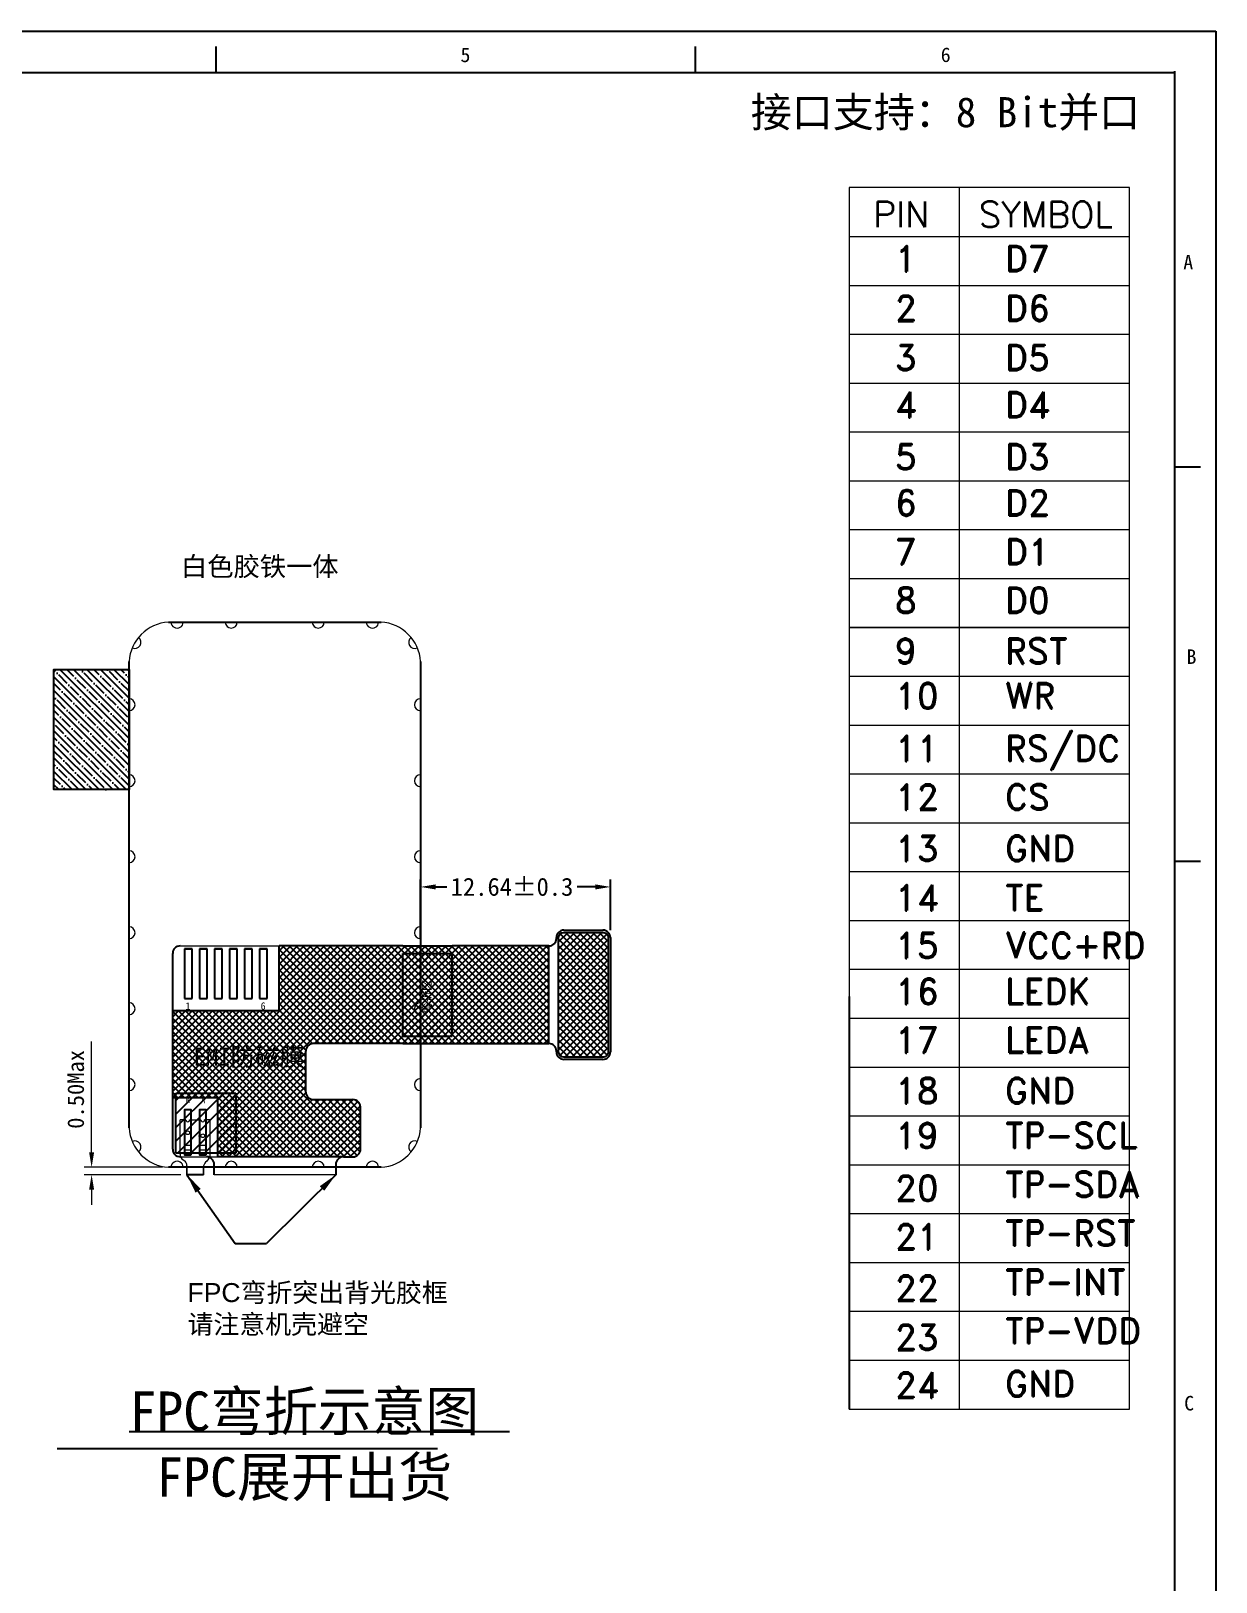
# Model space of a CAD drawing. Header units: inches. Extents: x 3998 to 4235, y -1783 to -1623.
# Drawn here: x 4155.8 to 4234.6, y -1726.5 to -1623.3 of the extents above; entities that cross this region are included whole.
import ezdxf

# ---------------------------------------------------------------- set-up
doc = ezdxf.new("R2010")
doc.units = ezdxf.units.IN
doc.header["$LTSCALE"] = 0.2
doc.header["$MEASUREMENT"] = 0
for name, color, linetype in [('Bezel', 5, 'Continuous'), ('BL', 6, 'Continuous'), ('DWG', 7, 'Continuous'), ('FPC', 5, 'Continuous'), ('LAYOUT.drawing', 7, 'Continuous'), ('lcd', 4, 'Continuous'), ('标注', 3, 'Continuous')]:
    doc.layers.add(name, color=color, linetype=linetype)
doc.layers.add('BLU', color=2, linetype='Continuous', lineweight=5)
doc.layers.add('dim', color=82, linetype='Continuous', lineweight=9)
doc.styles.add('ROMAND', font='romand.shx', dxfattribs={"bigfont": 'chineset.shx'})
doc.styles.add('宋体', font='SimSun.ttf')
doc.styles.add('宝明', font='simhei.ttf')
doc.dimstyles.get("Standard").update_dxf_attribs({"dimscale": 2, "dimtxt": 1, "dimasz": 0.5, "dimexe": 0.5, "dimexo": 0.5, "dimgap": 0.3, "dimtad": 1, "dimtoh": 1, "dimzin": 0, "dimdsep": 46, "dimtxsty": 'Standard', "dimcen": 0, "dimclrd": 5, "dimclre": 5, "dimclrt": 256, "dimadec": 1, "dimazin": 0, "dimtfac": 1, "dimtofl": 0, "dimtmove": 0, "dimatfit": 3, "dimfxl": 1, "dimtolj": 1, "dimtzin": 0, "dimarcsym": 0})
doc.dimstyles.new('标准', dxfattribs={"dimtxt": 1.8, "dimasz": 1.5, "dimexe": 0.5, "dimexo": 0.4, "dimgap": 0.1, "dimtad": 1, "dimzin": 1, "dimdsep": 46, "dimtxsty": '宋体', "dimblk": 'CLOSEDBLANK', "dimcen": 0.09, "dimclrd": 96, "dimclre": 96, "dimclrt": 3, "dimadec": 0, "dimazin": 0, "dimtfac": 1, "dimtofl": 0, "dimtmove": 0, "dimatfit": 1, "dimldrblk": 'CLOSEDBLANK', "dimfxl": 1, "dimtolj": 1, "dimlwd": 0, "dimlwe": 0, "dimarcsym": 0})
doc.dimstyles.new('标注', dxfattribs={"dimtxt": 1.2, "dimasz": 1, "dimexe": 0, "dimexo": 1, "dimgap": 0.2, "dimtad": 0, "dimrnd": 0.0005, "dimzin": 9, "dimdsep": 46, "dimtxsty": 'Standard', "dimcen": 0, "dimclrd": 3, "dimclre": 3, "dimclrt": 3, "dimadec": 0, "dimazin": 0, "dimtfac": 1, "dimtmove": 0, "dimatfit": 3, "dimfxl": 1, "dimlwd": -1, "dimlwe": -1, "dimarcsym": 0})

# ---------------------------------------------------------------- blocks, each defined once
blk = doc.blocks.new('f')
h = blk.add_hatch()
h.set_pattern_fill('ANSI31', color=2, scale=0.2, style=0)
h.set_pattern_definition([(45, (236.848330960669, 0), (-0.4490128060534576, 0.4490128060534577), [])])
h.paths.add_polyline_path([(485.9467499625166, 191.7858586389511), (481.9467499625167, 191.785858638951), (481.9467499625166, 187.785858638951), (485.9467499625166, 187.785858638951)])
at = {"color": 2}
for p, q in [((481.9467499625166, 191.785858638951), (485.9467499625166, 191.785858638951)), ((481.9467499625166, 187.785858638951), (481.9467499625167, 191.785858638951)), ((485.9467499625166, 191.785858638951), (485.9467499625166, 187.785858638951)), ((485.9467499625166, 187.785858638951), (481.9467499625166, 187.785858638951))]:
    blk.add_line(p, q, dxfattribs=at)
blk = doc.blocks.new('*D102')
at = {"color": 7, "lineweight": 0, "transparency": 16777216}
for p, q in [((4159.800682734952, -1697.874393175566), (4159.800682734952, -1690.50958870629)), ((4164.519269250852, -1698.874393175566), (4159.300682734952, -1698.874393175566)), ((4165.743408934682, -1699.374346022779), (4159.300682734952, -1699.374346022779)), ((4159.800682734952, -1700.374346022779), (4159.800682734952, -1701.374346022779))]:
    blk.add_line(p, q, dxfattribs=at)
at = {"color": 7, "transparency": 16777216}
for points in [[(4159.634016068285, -1697.874393175566), (4159.967349401619, -1697.874393175566), (4159.800682734952, -1698.874393175566)], [(4159.634016068285, -1700.374346022779), (4159.967349401619, -1700.374346022779), (4159.800682734952, -1699.374346022779)]]:
    blk.add_solid(points, dxfattribs=at)
at = {"layer": 'Defpoints', "color": 0, "transparency": 16777216}
for p in [(4159.800682734952, -1698.874393175566), (4164.919269250851, -1698.874393175566), (4166.143408934681, -1699.374346022779)]:
    blk.add_point(p, dxfattribs=at)
at = {"color": 7, "transparency": 16777216, "insert": (4158.750682734951, -1693.691990940927), "char_height": 1.1, "attachment_point": 5, "rotation": 90, "style": '宋体'}
blk.add_mtext('\\A1;0.50Max', dxfattribs=at)
blk = doc.blocks.new('_ClosedBlank')
at = {"color": 0, "linetype": 'ByBlock', "lineweight": -2}
for p, q in [((-1, 0.1666666666666667), (0, 0)), ((-1, 0.1666666666666667), (-1, -0.1666666666666667)), ((0, 0), (-1, -0.1666666666666667))]:
    blk.add_line(p, q, dxfattribs=at)
blk = doc.blocks.new('*D104')
at = {"color": 7, "transparency": 16777216}
for p, q in [((4181.681627812941, -1683.64267475045), (4181.681627812941, -1679.715869666972)), ((4182.681627812941, -1680.215869666972), (4183.427894429659, -1680.215869666972)), ((4193.31763815935, -1680.215869666972), (4192.107224038597, -1680.215869666972)), ((4194.31763815935, -1683.092666823718), (4194.31763815935, -1679.715869666972))]:
    blk.add_line(p, q, dxfattribs=at)
for points in [[(4182.681627812941, -1680.049203000305), (4182.681627812941, -1680.382536333638), (4181.681627812941, -1680.215869666972)], [(4193.31763815935, -1680.049203000305), (4193.31763815935, -1680.382536333638), (4194.31763815935, -1680.215869666972)]]:
    blk.add_solid(points, dxfattribs=at)
at = {"layer": 'Defpoints', "color": 0, "transparency": 16777216}
for p in [(4194.31763815935, -1680.215869666972), (4181.681627812941, -1684.14267475045), (4194.31763815935, -1683.592666823718)]:
    blk.add_point(p, dxfattribs=at)
at = {"color": 7, "transparency": 16777216, "insert": (4187.767559234128, -1680.215869666972), "char_height": 1.2, "attachment_point": 5, "style": '宋体'}
blk.add_mtext('12.64%%p0.3', dxfattribs=at)

msp = doc.modelspace()

# ---------------------------------------------------------------- hatches: boundary and pattern name
h = msp.add_hatch()
h.set_pattern_fill('ANSI35', color=5, scale=0.1, style=0)
h.set_pattern_definition([(135, (5186.300550698568, -2331.546148621213), (0.4490128060534576, 0.4490128060534577), []), (135, (5185.851537698567, -2331.546148621213), (0.4490128060534576, 0.4490128060534577), [0.7937500000000001, -0.15875, 0, -0.15875])])
h.paths.add_polyline_path([(4162.29242781294, -1673.742393175565), (4157.29242781294, -1673.742393175565), (4157.29242781294, -1665.742393175565), (4162.29242781294, -1665.742393175565)])
at = {"linetype": 'Continuous'}
h = msp.add_hatch(dxfattribs=at)
h.set_pattern_fill('ANSI37', scale=0.1, angle=180, style=0)
h.set_pattern_definition([(45.00003141046905, (4738.087599064407, -1779.646951548176), (-0.2245065261047207, 0.2245062799486695), []), (135.000031410469, (4738.087599064407, -1779.646951548176), (-0.2245062799486695, -0.2245065261047205), [])])
edge = h.paths.add_edge_path()
edge.add_spline(control_points=[(4194.167638165263, -1683.593266697186), (4194.167140076731, -1683.536106300508), (4194.153905057303, -1683.480482782802), (4194.102310910917, -1683.381495874056), (4194.064073363164, -1683.337980244734), (4193.960114794064, -1683.265105469201), (4193.889801225306, -1683.243303339557), (4193.817037200304, -1683.242667092555)], knot_values=[0.0009038438949619, 0.0009038438949619, 0.0009038438949619, 0.0009038438949619, 0.3056082485529248, 0.3056082485529248, 0.6112164971058497, 0.6112164971058497, 0.999097906398386, 0.999097906398386, 0.999097906398386, 0.999097906398386], weights=[1, 1, 1, 1, 1, 1, 1, 1], degree=3, periodic=0)
edge.add_line((4193.817037200304, -1683.242667092555), (4191.218237769868, -1683.242668486273))
edge.add_spline(control_points=[(4191.218237769869, -1683.242668486273), (4191.161077375183, -1683.243166574676), (4191.105453859626, -1683.256401593085), (4191.006466953357, -1683.307995736098), (4190.962951324052, -1683.346233281568), (4190.889981763157, -1683.450327059873), (4190.868173108578, -1683.520832523009), (4190.867634069527, -1683.59377709201)], knot_values=[0.0009038437793078, 0.0009038437793078, 0.0009038437793078, 0.0009038437793078, 0.3056082721030635, 0.3056082721030635, 0.6112165442061271, 0.6112165442061271, 1, 1, 1, 1], weights=[1, 1, 1, 1, 1, 1, 1, 1], degree=3, periodic=0)
edge.add_line((4190.867634069526, -1683.593777092009), (4190.867638144247, -1691.191560176881))
edge.add_spline(control_points=[(4190.867638144247, -1691.191560176879), (4190.868061921181, -1691.248899231388), (4190.881298939616, -1691.304706200053), (4190.932969493348, -1691.403839702751), (4190.97120704039, -1691.447355331833), (4191.075165609393, -1691.52023010887), (4191.14547917862, -1691.542032239091), (4191.218243205574, -1691.542668486272)], knot_values=[0, 0, 0, 0, 0.3056082453640762, 0.3056082453640762, 0.6112164907281525, 0.6112164907281525, 0.9990979061675476, 0.9990979061675476, 0.9990979061675476, 0.9990979061675476], weights=[1, 1, 1, 1, 1, 1, 1, 1], degree=3, periodic=0)
edge.add_line((4191.218243205574, -1691.542668486272), (4193.81704263557, -1691.542667092554))
edge.add_spline(control_points=[(4193.81704263557, -1691.542667092554), (4193.874203031929, -1691.542169003897), (4193.929826548929, -1691.528933984874), (4194.028813456587, -1691.477339839825), (4194.07232908563, -1691.439102292968), (4194.145203862872, -1691.335143724098), (4194.167005993281, -1691.264830154527), (4194.167642240463, -1691.192066127335)], knot_values=[0.0009038441123102, 0.0009038441123102, 0.0009038441123102, 0.0009038441123102, 0.3056082447360911, 0.3056082447360911, 0.6112164894721822, 0.6112164894721822, 0.9990979061822208, 0.9990979061822208, 0.9990979061822208, 0.9990979061822208], weights=[1, 1, 1, 1, 1, 1, 1, 1], degree=3, periodic=0)
edge.add_line((4194.167642240463, -1691.192066127338), (4194.167638165264, -1683.593266697187))
h = msp.add_hatch()
h.set_pattern_fill('ANSI37', color=5, scale=0.1, style=0)
h.set_pattern_definition([(225.000031410469, (5489.727230251248, -1272.227882654826), (0.2245065261047207, -0.2245062799486695), []), (315.000031410469, (5489.727230251248, -1272.227882654826), (0.2245062799486695, 0.2245065261047207), [])])
edge = h.paths.add_edge_path()
edge.add_line((4176.547026831845, -1698.177954078546), (4168.193263763742, -1698.177958658213))
edge.add_line((4168.193263763742, -1698.177958658213), (4168.193261598315, -1694.228007141093))
edge.add_line((4165.193240177698, -1694.228008785753), (4168.193261598315, -1694.228007141093))
edge.add_line((4165.193240199173, -1694.228008785753), (4165.193236978605, -1688.442708785754))
edge.add_line((4165.193236978605, -1688.442708785754), (4172.279458426719, -1688.442704900973))
edge.add_line((4172.279458426719, -1688.442704900973), (4172.279456069376, -1684.142680063247))
edge.add_line((4180.509720356922, -1684.142675579504), (4172.279456069376, -1684.142680063247))
edge.add_line((4180.509720356922, -1684.142675579504), (4183.795037494181, -1684.14267325534))
edge.add_line((4190.217638455711, -1684.142669552517), (4183.795037494181, -1684.142672935391))
edge.add_line((4190.217641921598, -1690.642669569288), (4190.217638466462, -1684.142669552517))
edge.add_line((4183.795041342066, -1690.642673317232), (4190.217641921598, -1690.642669569288))
edge.add_line((4180.509724204807, -1690.642675262081), (4183.795041342066, -1690.642673317232))
edge.add_line((4180.509724204807, -1690.642675579223), (4174.546982411935, -1690.642678025748))
edge.add_arc((4174.546982411935, -1691.142678026508), 0.5000000007599998, 90.00003141047004, 180.00003141047)
edge.add_line((4174.046982411175, -1693.867718893195), (4174.046982411175, -1691.142678300616))
edge.add_arc((4174.546983905847, -1693.867718619087), 0.5000000007599998, 180.00003141047, 270.00003141047)
edge.add_line((4174.546984179955, -1694.367719442194), (4177.187210977985, -1694.367717994779))
edge.add_arc((4177.187211252092, -1694.867717994779), 0.4999999999999999, 0.001629855336972397, 90.00003141047004)
edge.add_line((4177.687291192818, -1697.677939504371), (4177.68721125189, -1694.867703771608))
edge.add_arc((4177.18729119302, -1697.677953727542), 0.4999999999999999, 270.00003141047, 360.00162985535)
edge.add_line((4176.547026831844, -1698.177954078546), (4177.187291467128, -1698.177953727542))
h.paths.add_polyline_path([(4166.241496449437, -1692.623218239795), (4174.56440147737, -1692.623213677044), (4174.564400207591, -1690.307012559726), (4166.241495179658, -1690.307017122477)], flags=24)
h = msp.add_hatch()
h.set_pattern_fill('ANSI31', color=256, scale=0.1, style=0)
h.set_pattern_definition([(225.000031410469, (5489.727230251248, -1272.227882654826), (0.2245065261047207, -0.2245062799486695), [])])
h.paths.add_polyline_path([(4180.509721277288, -1684.64270038901), (4183.795038414548, -1684.642698587946), (4183.795041714216, -1690.142698587945), (4180.50972390883, -1690.142700389009)])
h.paths.add_polyline_path([(4182.633020194031, -1688.81815198806), (4182.633018696599, -1686.086691313903), (4181.557737797723, -1686.086691903389), (4181.557739295155, -1688.818152577546)], flags=24)

# ---------------------------------------------------------------- linework, layer by layer
at = {"color": 7, "linetype": 'Continuous'}
for p, q in [((3998.223649252418, -1623.252486859932), (4234.598374310338, -1623.252486859932)), ((4234.598374310338, -1623.252486859932), (4234.598374310338, -1783.429580023533))]:
    msp.add_line(p, q, dxfattribs=at)
at = {"linetype": 'Continuous'}
for p, q in [((4168.078286884546, -1626.014948962332), (4168.078286884546, -1624.288410148332)), ((4199.964005701499, -1626.014948962332), (4199.964005701499, -1624.288410148332)), ((4000.986111354817, -1626.014948962332), (4231.835912207937, -1626.014948962332)), ((4231.835912207937, -1649.450168057133), (4231.835912207937, -1780.667117921133)), ((4231.835912207937, -1652.258338935132), (4233.562451021938, -1652.258338935132)), ((4231.835912207937, -1678.501728907932), (4233.562451021938, -1678.501728907932))]:
    msp.add_line(p, q, dxfattribs=at)
at = {"color": 4}
for p, q in [((4231.835912207937, -1625.914182505013), (4231.835912207937, -1629.397694425013)), ((4231.835912207937, -1629.397694425013), (4231.835912207937, -1632.881206345013)), ((4231.835912207937, -1632.881206345013), (4231.835912207937, -1636.364718265013)), ((4231.835912207937, -1636.364718265013), (4231.835912207937, -1639.848230185013)), ((4231.835912207937, -1639.848230185013), (4231.835912207937, -1650.298765945013)), ((4231.835912207937, -1650.298765945013), (4231.835912207937, -1653.782277865013)), ((4231.835912207937, -1653.782277865013), (4231.835912207937, -1657.265789785013)), ((4231.835912207937, -1657.265789785013), (4231.835912207937, -1660.749301705013)), ((4231.835912207937, -1660.749301705013), (4231.835912207937, -1664.232813625013)), ((4231.835912207937, -1664.232813625013), (4231.835912207937, -1667.716325545013)), ((4231.835912207937, -1667.716325545013), (4231.835912207937, -1671.199837465013)), ((4231.835912207937, -1671.199837465013), (4231.835912207937, -1674.683349385013)), ((4231.835912207937, -1674.683349385013), (4231.835912207937, -1678.166861305013))]:
    msp.add_line(p, q, dxfattribs=at)
at = {"color": 30, "linetype": 'Continuous'}
for p, q in [((4191.217637896796, -1683.092668486595), (4193.817637891203, -1683.092667092233)), ((4190.217638455711, -1684.142669552517), (4183.795037494181, -1684.142672935391)), ((4190.717638164944, -1683.592668630603), (4190.717638164944, -1683.592668760703)), ((4194.31763815935, -1683.592666823718), (4194.317642325793, -1691.192666818124)), ((4180.50972390883, -1690.142700389009), (4180.509721277288, -1684.64270038901)), ((4183.79504104609, -1690.142698587946), (4183.795038414548, -1684.642698587946)), ((4180.509724204807, -1690.642675579223), (4174.546982411935, -1690.642678025748)), ((4174.046982411175, -1693.867718893195), (4174.046982411175, -1691.142678300616)), ((4193.817642593939, -1691.692667061232), (4191.217642508932, -1691.692668486594)), ((4174.546984179955, -1694.367719442194), (4177.187210977985, -1694.367717994779))]:
    msp.add_line(p, q, dxfattribs=at)
for p, q in [((4165.979484708454, -1684.342660176425), (4165.979486517579, -1687.642683486941)), ((4166.479484562118, -1684.342659889272), (4165.979484653437, -1684.342660176425)), ((4165.979484708454, -1684.342660567605), (4166.479484708454, -1684.342660293497)), ((4166.479486517579, -1687.642683212833), (4166.479484622352, -1684.342660293497)), ((4167.479484562118, -1684.342659341056), (4166.979484653437, -1684.342659628209)), ((4166.979484708454, -1684.342659628209), (4166.979486517579, -1687.642682938725)), ((4166.979484708454, -1684.342660019389), (4167.479484708454, -1684.342659745281)), ((4167.479486517579, -1687.642682664617), (4167.479484622352, -1684.342659745281)), ((4167.979484708453, -1684.342659079993), (4167.979486517579, -1687.642682390509)), ((4168.479484562117, -1684.34265879284), (4167.979484653436, -1684.342659079993)), ((4167.979484708453, -1684.342659471173), (4168.479484708453, -1684.342659197065)), ((4168.479486517579, -1687.6426821164), (4168.479484622352, -1684.342659197065)), ((4169.479484562117, -1684.342658244624), (4168.979484653436, -1684.342658531777)), ((4168.979484708453, -1684.342658531777), (4168.979486517579, -1687.642681842292)), ((4168.979484708453, -1684.342658922957), (4169.479484708453, -1684.342658648849)), ((4169.479486517579, -1687.642681568184), (4169.479484622352, -1684.342658648849)), ((4169.979484708453, -1684.342657983561), (4169.979486517579, -1687.642681294076)), ((4170.479484562117, -1684.342657696408), (4169.979484653436, -1684.342657983561)), ((4169.979484708453, -1684.342658374741), (4170.479484708453, -1684.342658100632)), ((4170.479486517579, -1687.642681019968), (4170.479484622352, -1684.342658100633)), ((4170.979484708453, -1684.342657435345), (4170.979486517579, -1687.64268074586)), ((4171.479484562116, -1684.342657148191), (4170.979484653436, -1684.342657435345)), ((4170.979484763469, -1684.34265711403), (4171.479484763469, -1684.342656839922)), ((4171.479486517578, -1687.642680471752), (4171.479484622351, -1684.342656839922)), ((4190.217641921598, -1690.642669569288), (4190.217638466462, -1684.142669552517)), ((4165.979486517579, -1687.642683486941), (4166.479486517579, -1687.642683212833)), ((4166.979486517579, -1687.642682938725), (4167.479486517579, -1687.642682664617)), ((4167.979486517579, -1687.642682390509), (4168.479486517579, -1687.6426821164)), ((4168.979486517579, -1687.642681842292), (4169.479486517579, -1687.642681568184)), ((4169.979486517579, -1687.642681294076), (4170.479486517579, -1687.642681019968)), ((4170.979486517579, -1687.64268074586), (4171.479486517578, -1687.642680471752))]:
    msp.add_line(p, q)
at = {"color": 30}
for p, q in [((4180.509720356922, -1684.142675579504), (4172.279456069376, -1684.142680063247)), ((4180.509720356922, -1684.142675579504), (4183.795037494181, -1684.14267325534)), ((4190.717638192355, -1683.642669278409), (4190.717638164944, -1683.592668760703)), ((4180.509721277288, -1684.64270038901), (4183.795038414548, -1684.642698587946)), ((4180.509724204807, -1690.642675262081), (4183.795041342066, -1690.642673317232)), ((4180.509724576957, -1690.142700389009), (4183.795041714216, -1690.142698587945)), ((4183.795041342066, -1690.642673317232), (4190.217641921598, -1690.642669569288)), ((4190.717642240786, -1691.192668760702), (4190.717642213374, -1691.14266929518))]:
    msp.add_line(p, q, dxfattribs=at)
at = {"color": 7}
msp.add_line((4210.186972534693, -1687.50402907932), (4210.186972534693, -1714.962642446439), dxfattribs=at)
at = {"color": 36}
msp.add_line((4167.24307786932, -1699.374346022778), (4166.143409757011, -1699.374346022778), dxfattribs=at)
at = {"color": 5}
msp.add_lwpolyline([(4162.29242781294, -1673.742393175565), (4157.29242781294, -1673.742393175565), (4157.29242781294, -1665.742393175565), (4162.29242781294, -1665.742393175565)], close=True, dxfattribs=at)
at = {"color": 7, "linetype": 'Continuous'}
msp.add_lwpolyline([(4190.86763814484, -1691.192668674299), (4190.867634068931, -1683.5926686743, -0.4142135623730713), (4191.217633881226, -1683.242668486597), (4193.817637977239, -1683.242667092233, -0.4142135623731546), (4194.167638164942, -1683.59266690453), (4194.167642331385, -1691.192666900356, -0.4142135658652852), (4193.817642519087, -1691.542667092232), (4191.217638332548, -1691.542668486596, -0.4142135623731188)], format="xyb", close=True, dxfattribs=at)
at = {"color": 30, "linetype": 'Continuous'}
for centre, radius, start, end in [((4191.217638164943, -1683.592668486595), 0.4999999999995452, 90.0000307273573, 180.0000314105091), ((4193.817638159349, -1683.592667092233), 0.5000000000003978, 3.076964473488178e-05, 90.0000307273573), ((4190.217638192355, -1683.642669552516), 0.5000000000004546, 270.0000314104179, 3.141041790633752e-05), ((4174.546982411935, -1691.142678026508), 0.5000000007599998, 90.00003141047004, 180.00003141047), ((4190.217642213375, -1691.142669569288), 0.4999999999997726, 3.141045698899345e-05, 90.00003088050923), ((4191.217642240786, -1691.192668486593), 0.500000000000341, 180.0000314105091, 270.0000307273573), ((4193.817642325793, -1691.192667092232), 0.4999999999999999, 270.0000307273052, 3.141045698899345e-05), ((4174.546983905847, -1693.867718619087), 0.5000000007599998, 180.00003141047, 270.00003141047)]:
    msp.add_arc(centre, radius, start, end, dxfattribs=at)
at = {"color": 30}
for centre, start, end in [((4165.693234863201, -1684.642683651336), 90.00003290535557, 180.0000317671253), ((4177.187211252092, -1694.867717994779), 0.001629855336972397, 90.00003141047004)]:
    msp.add_arc(centre, 0.4999999999999999, start, end, dxfattribs=at)
at = {"layer": 'BL', "linetype": 'Continuous', "lineweight": 5}
for p, q in [((4164.919269250845, -1662.592393175565), (4179.054786375036, -1662.592393175565)), ((4162.29242781294, -1696.247551737656), (4162.29242781294, -1665.21923461347)), ((4181.681627812941, -1665.21923461347), (4181.681627812941, -1696.247551737659))]:
    msp.add_line(p, q, dxfattribs=at)
at = {"layer": 'BL', "color": 30, "linetype": 'Continuous', "lineweight": 5}
msp.add_line((4176.047027487725, -1699.374346022778), (4167.953607123934, -1699.374346022778), dxfattribs=at)
at = {"layer": 'BL', "linetype": 'Continuous', "lineweight": 5}
for centre, radius, start, end in [((4165.080848531891, -1665.380813894516), 2.793098274306942, 93.31638251962083, 176.6836174805889), ((4165.489721625268, -1662.592393175566), 0.4, 179.9999999999218, 5.211020790109826e-11), ((4169.092027812943, -1662.592393175559), 0.4, 180, 0), ((4174.882027812937, -1662.592393175559), 0.4, 180, 0), ((4178.484334000614, -1662.592393175566), 0.4, 179.9999999999218, 7.816531185164739e-11), ((4178.89320709399, -1665.380813894516), 2.793098274306942, 3.316382519595868, 86.68361748027479), ((4162.684691741806, -1663.945602897043), 0.4, 243.1861032968205, 54.97373850730065), ((4181.289363884075, -1663.945602897043), 0.4, 125.0262614928198, 296.81389670312), ((4162.292427812949, -1668.091393175566), 0.4, 270, 90), ((4181.681627812932, -1668.091393175566), 0.4, 90, 270), ((4162.292427812949, -1673.148193175565), 0.4, 270, 90), ((4181.681627812932, -1673.148193175565), 0.4, 90, 270), ((4162.292427812949, -1678.204993175564), 0.4, 270, 90), ((4181.681627812932, -1678.204993175564), 0.4, 90, 270), ((4162.292427812949, -1683.261793175563), 0.4, 270, 90), ((4181.681627812932, -1683.261793175563), 0.4, 90, 270), ((4162.292427812949, -1688.318593175562), 0.4, 270, 90), ((4181.681627812932, -1688.318593175562), 0.4, 90, 270), ((4162.292427812949, -1693.37539317556), 0.4, 270, 90), ((4181.681627812932, -1693.37539317556), 0.4, 90, 270), ((4165.080848531891, -1696.085972456614), 2.793098274306942, 183.316382519541, 266.6836174804836), ((4178.89320709399, -1696.085972456614), 2.793098274306942, 273.3163825193076, 356.6836174803778), ((4162.684691741806, -1697.521183454086), 0.4, 305.0262614926993, 116.8138967031795), ((4181.289363884075, -1697.521183454086), 0.4, 63.18610329688003, 234.9737385071802), ((4165.489721625268, -1698.874393175564), 0.4, 359.9999999999218, 180.0000000000521), ((4169.092027812943, -1698.874393175571), 0.4, 0, 180), ((4174.882027812937, -1698.874393175571), 0.4, 0, 180), ((4178.484334000614, -1698.874393175564), 0.4, 359.9999999999218, 180.0000000000521)]:
    msp.add_arc(centre, radius, start, end, dxfattribs=at)
at = {"layer": 'BLU', "color": 36, "lineweight": 5}
for p, q in [((4166.068241080933, -1695.726720667324), (4165.693241080922, -1695.726720861492)), ((4165.693242256548, -1697.99705259278), (4165.693241081013, -1695.726720861492)), ((4167.693241080922, -1695.72671982593), (4167.318241081002, -1695.726720020098)), ((4167.693242256457, -1697.997051557218), (4167.693241080922, -1695.72671982593)), ((4166.393242116505, -1697.726720499043), (4165.993242116505, -1697.726720706155)), ((4167.393242116563, -1697.726719981262), (4166.993242116565, -1697.726720188374)), ((4165.805515949021, -1698.312755296104), (4166.031134897152, -1698.467032465148)), ((4165.805515960137, -1698.312755230726), (4166.031134903571, -1698.467032406636)), ((4166.143408610349, -1698.782735099677), (4166.143408934679, -1699.374346022778)), ((4166.143409757011, -1699.374346022778), (4166.143409757011, -1698.874393175565)), ((4167.243076722658, -1698.78273449682), (4167.243077046989, -1699.374346022778)), ((4167.243076884823, -1699.374346022778), (4167.24307786932, -1698.874393175565)), ((4167.580968868684, -1698.312754322772), (4167.455350089708, -1698.46703168437)), ((4167.580968879799, -1698.31275431143), (4167.455350096128, -1698.467031669205))]:
    msp.add_line(p, q, dxfattribs=at)
at = {"layer": 'BLU', "color": 2, "lineweight": 5}
for p, q in [((4165.99324144339, -1696.426720706256), (4165.99324115861, -1695.876720706156)), ((4165.993241443389, -1696.426720706256), (4165.993241158609, -1695.876720706156)), ((4166.393241158609, -1695.876720499047), (4166.393241443389, -1696.426720499144)), ((4166.393241158608, -1695.876720499047), (4166.393241443388, -1696.426720499144)), ((4166.993241547007, -1696.626720188465), (4166.993241158671, -1695.876720188378)), ((4166.993241547006, -1696.626720188465), (4166.99324115867, -1695.876720188378)), ((4167.393241546997, -1696.626719981364), (4167.393241158669, -1695.876719981266)), ((4167.393241546996, -1696.626719981364), (4167.393241158668, -1695.876719981266)), ((4165.99324196117, -1697.426720706155), (4165.993241598723, -1696.726720706257)), ((4166.393241598723, -1696.726720499145), (4166.393241961169, -1697.426720499042)), ((4166.993241961231, -1697.426720188374), (4166.99324170234, -1696.926720188486)), ((4167.393241702338, -1696.926719981352), (4167.393241961228, -1697.426719981262)), ((4166.393241961169, -1697.426720499042), (4165.99324196117, -1697.426720706155)), ((4167.393241961228, -1697.426719981262), (4166.993241961231, -1697.426720188374))]:
    msp.add_line(p, q, dxfattribs=at)
at = {"layer": 'BLU', "lineweight": 5}
for p, q in [((4165.993242116505, -1697.726720706155), (4165.993241598724, -1696.726720706257)), ((4166.393241598724, -1696.726720499145), (4166.393242116505, -1697.726720499043)), ((4166.993242116565, -1697.726720188374), (4166.993241702341, -1696.926720188486)), ((4167.393241702339, -1696.926719981352), (4167.393242116563, -1697.726719981262))]:
    msp.add_line(p, q, dxfattribs=at)
at = {"layer": 'BLU', "color": 2, "lineweight": 5}
msp.add_lwpolyline([(4166.318241080933, -1695.726720537879), (4167.068241081002, -1695.726720149543)], dxfattribs=at)
for centre, radius in [((4166.193241521058, -1696.5767206028), 0.1250000000000568), ((4166.193241521056, -1696.5767206028), 0.1250000000000568), ((4167.193241624675, -1696.776720084919), 0.125), ((4167.193241624674, -1696.776720084919), 0.125)]:
    msp.add_circle(centre, radius, dxfattribs=at)
for centre, radius, start, end in [((4166.193241080943, -1695.726720602602), 0.25, 180.000029666667, 216.8699273122467), ((4166.193241080942, -1695.726720602602), 0.25, 180.000029666667, 216.8699273122467), ((4166.193241080932, -1695.726720602602), 0.1250000000000071, 180.000029666667, 2.966666704689534e-05), ((4166.193241080931, -1695.726720602602), 0.1250000000000071, 180.000029666667, 2.966666704689534e-05), ((4166.193241080943, -1695.726720602602), 0.2500000000000226, 323.130132020436, 2.966666704689534e-05), ((4166.193241080942, -1695.726720602602), 0.2500000000000226, 323.130132020436, 2.966666704689534e-05), ((4167.193241081002, -1695.726720084821), 0.25, 180.000029666667, 216.8699273129371), ((4167.193241081001, -1695.726720084821), 0.25, 180.000029666667, 216.8699273129371), ((4167.193241081002, -1695.726720084821), 0.125, 180.000029666667, 2.966666704689534e-05), ((4167.193241081001, -1695.726720084821), 0.125, 180.000029666667, 2.966666704689534e-05), ((4167.193241081002, -1695.726720084821), 0.2500000000000226, 323.130132020436, 2.966666704689534e-05), ((4167.193241081001, -1695.726720084821), 0.2500000000000226, 323.130132020436, 2.966666704689534e-05), ((4166.193241521058, -1696.5767206027), 0.2499999999999886, 143.1301320210378, 216.8699273122467), ((4166.193241521056, -1696.5767206027), 0.2499999999999886, 143.1301320210378, 216.8699273122467), ((4166.193241521058, -1696.5767206027), 0.2500000000000226, 323.130132020436, 36.86992731293707), ((4166.193241521056, -1696.5767206027), 0.2500000000000226, 323.130132020436, 36.86992731293707), ((4167.193241624664, -1696.776720084919), 0.2499999999999829, 143.1301320204956, 216.8699273129371), ((4167.193241624663, -1696.776720084919), 0.2499999999999829, 143.1301320204956, 216.8699273129371), ((4167.193241624664, -1696.776720084919), 0.2499999999999886, 323.1301320211118, 36.86992731224669), ((4167.193241624663, -1696.776720084919), 0.2499999999999886, 323.1301320211118, 36.86992731224669)]:
    msp.add_arc(centre, radius, start, end, dxfattribs=at)
at = {"layer": 'BLU', "color": 36, "lineweight": 5}
for centre, radius, start, end in [((4166.193242256548, -1697.99705233389), 0.4999999999999999, 180.000029666667, 219.1539157649382), ((4166.193242235846, -1697.997052387455), 0.500000000025261, 201.2117183835327, 219.1539175082832), ((4165.643408610349, -1698.782735373785), 0.4999999999999999, 3.141049607164937e-05, 39.15391750878573), ((4165.64340860716, -1698.782735303473), 0.4999999999999999, 2.966666704689534e-05, 39.1539157649382), ((4167.856629989793, -1698.966061637165), 0.6403565038315167, 128.803452859378, 163.3640753316109), ((4167.856629981025, -1698.966061634213), 0.6403565038315167, 128.8034511155389, 163.3640735877914), ((4167.193242256457, -1697.997051816109), 0.4999999999999999, 320.846143568409, 2.966666704689534e-05), ((4167.193242235749, -1697.997051839263), 0.4999999999808009, 320.8461453122213, 333.5577911828333)]:
    msp.add_arc(centre, radius, start, end, dxfattribs=at)
at = {"layer": 'dim', "color": 7, "lineweight": 5}
for points in [[(4228.843664666326, -1685.699999246439), (4228.843664666326, -1633.677522446439), (4210.186972534693, -1633.677522446439), (4210.186972534693, -1685.699999246439)], [(4217.507488017928, -1633.677522446439), (4217.507488017928, -1685.699999246439)], [(4210.186972534693, -1636.928927246439), (4228.843664666326, -1636.928927246439)], [(4210.186972534693, -1640.180332046439), (4228.843664666326, -1640.180332046439)], [(4210.186972534693, -1643.431736846439), (4228.843664666326, -1643.431736846439)], [(4210.186972534693, -1646.683141646439), (4228.843664666326, -1646.683141646439)], [(4210.186972534693, -1649.934546446439), (4228.843664666326, -1649.934546446439)], [(4210.186972534693, -1653.185951246439), (4228.843664666326, -1653.185951246439)], [(4210.186972534693, -1656.437356046438), (4228.843664666326, -1656.437356046438)], [(4210.186972534693, -1659.688760846439), (4228.843664666326, -1659.688760846439)], [(4210.186972534693, -1662.940165646439), (4228.843664666326, -1662.940165646439)], [(4228.843664666326, -1714.962642446439), (4228.843664666326, -1662.940165646439), (4210.186972534693, -1662.940165646439), (4210.186972534693, -1714.962642446439)], [(4217.507488017928, -1662.940165646439), (4217.507488017928, -1714.962642446439)], [(4210.186972534693, -1666.191570446439), (4228.843664666326, -1666.191570446439)], [(4210.186972534693, -1669.442975246439), (4228.843664666326, -1669.442975246439)], [(4210.186972534693, -1672.694380046439), (4228.843664666326, -1672.694380046439)], [(4210.186972534693, -1675.945784846439), (4228.843664666326, -1675.945784846439)], [(4210.186972534693, -1679.197189646439), (4228.843664666326, -1679.197189646439)], [(4210.186972534693, -1682.448594446439), (4228.843664666326, -1682.448594446439)], [(4210.186972534693, -1682.448594446439), (4228.843664666326, -1682.448594446439)], [(4210.186972534693, -1685.699999246439), (4228.843664666326, -1685.699999246439)], [(4210.186972534693, -1685.699999246438), (4228.843664666326, -1685.699999246438)], [(4210.186972534693, -1688.951404046439), (4228.843664666326, -1688.951404046439)], [(4210.186972534693, -1692.202808846439), (4228.843664666326, -1692.202808846439)], [(4210.186972534693, -1695.454213646439), (4228.843664666326, -1695.454213646439)], [(4210.186972534693, -1698.705618446439), (4228.843664666326, -1698.705618446439)], [(4210.186972534693, -1701.957023246439), (4228.843664666326, -1701.957023246439)], [(4210.186972534693, -1705.208428046439), (4228.843664666326, -1705.208428046439)], [(4210.186972534693, -1708.459832846439), (4228.843664666326, -1708.459832846439)], [(4210.186972534693, -1711.711237646439), (4228.843664666326, -1711.711237646439)], [(4210.186972361608, -1714.962642555509), (4228.843664493241, -1714.962642555509)]]:
    msp.add_lwpolyline(points, dxfattribs=at)
at = {"layer": 'DWG', "color": 30, "lineweight": 0}
for p, q in [((4165.693384866763, -1684.142683673838), (4172.279456069376, -1684.142680063247)), ((4165.693242364601, -1698.177960028765), (4167.453606468054, -1698.177959063705)), ((4167.453157209467, -1698.177959265784), (4168.193263224741, -1698.177958860046))]:
    msp.add_line(p, q, dxfattribs=at)
at = {"layer": 'FPC', "color": 130}
msp.add_line((4198.953288651394, -1626.014948962332), (4231.835912207937, -1626.014948962332), dxfattribs=at)
at = {"layer": 'FPC', "color": 7}
for p, q in [((4172.279458426719, -1688.442704900973), (4172.279456069376, -1684.142680063247)), ((4165.193236978605, -1688.442708785754), (4172.279458426719, -1688.442704900973)), ((4165.193240177698, -1694.228008785753), (4168.193261598315, -1694.228007141093)), ((4168.193263763742, -1698.177958658213), (4168.193261598315, -1694.228007141093))]:
    msp.add_line(p, q, dxfattribs=at)
at = {"layer": 'FPC'}
for p, q in [((4165.193236978605, -1688.442708785754), (4165.193234863201, -1684.642683928557)), ((4165.193260120806, -1697.673713855247), (4165.193162103103, -1694.228008845322)), ((4177.687291192818, -1697.677939504371), (4177.68721125189, -1694.867703771608)), ((4167.953607425459, -1699.374346022778), (4167.953606742163, -1698.677958789597)), ((4176.547026831845, -1698.177954078546), (4168.193263763742, -1698.177958658213)), ((4176.547026831845, -1698.177954078546), (4177.187291467129, -1698.177953727542)), ((4176.547026831844, -1698.177954078546), (4177.187291467128, -1698.177953727542))]:
    msp.add_line(p, q, dxfattribs=at)
at = {"layer": 'FPC', "color": 30}
msp.add_line((4165.193240199173, -1694.228008785753), (4165.193236978605, -1688.442708785754), dxfattribs=at)
at = {"layer": 'FPC', "color": 7}
for points in [[(4166.393242298366, -1698.077959580679), (4165.993242298369, -1698.077959787791), (4165.993240719162, -1695.028004321307), (4166.393240719159, -1695.028004114195)], [(4167.393242298436, -1698.077959062898), (4166.993242298439, -1698.07795927001), (4166.993240719232, -1695.028003803526), (4167.393240719228, -1695.028003596414)]]:
    msp.add_lwpolyline(points, close=True, dxfattribs=at)
at = {"layer": 'FPC'}
for centre, start, end in [((4165.693242090493, -1697.677960028765), 180.0000314104309, 270.0000314104179), ((4165.693242090492, -1697.677960028765), 180.0000314104309, 270.0000314104179), ((4177.187291193021, -1697.677953727542), 270.00003141047, 0.001629855349999949), ((4177.18729119302, -1697.677953727542), 270.00003141047, 0.001629855349999949), ((4167.453606742163, -1698.677959063705), 3.141047001654542e-05, 90.00003141047004), ((4176.547027105953, -1698.677954078545), 90.00003141047004, 180.0000314103788)]:
    msp.add_arc(centre, 0.4999999999999999, start, end, dxfattribs=at)
at = {"layer": 'LAYOUT.drawing'}
for p, q in [((4164.919269250845, -1662.592393175565), (4179.054786375036, -1662.592393175565)), ((4162.29242781294, -1696.247551737656), (4162.29242781294, -1665.21923461347)), ((4181.681627812941, -1665.21923461347), (4181.681627812941, -1696.247551737659)), ((4179.054786375026, -1698.874393175565), (4164.91926925085, -1698.874393175565))]:
    msp.add_line(p, q, dxfattribs=at)
at = {"layer": 'lcd', "color": 30}
msp.add_line((4176.047027105953, -1698.677954352653), (4176.047027487725, -1699.374346022778), dxfattribs=at)
at = {"layer": '标注', "color": 7}
for p, q in [((4162.304217979916, -1716.452952711357), (4187.608484237149, -1716.452952711357)), ((4157.499109888397, -1717.579484026226), (4182.819570644475, -1717.579484026226))]:
    msp.add_line(p, q, dxfattribs=at)

# ---------------------------------------------------------------- block references
at = {"rotation": 180.000029666641}
msp.add_blockref('f', (4651.352620176296, -1506.147271317592), dxfattribs=at)

# ---------------------------------------------------------------- texts
at = {"color": 4, "linetype": 'Continuous', "style": '宋体'}
for s, p in [('5', (4184.340602244853, -1625.321356883817)), ('6', (4216.289130472011, -1625.315911380397)), ('A', (4232.424114055196, -1639.122820588372)), ('B', (4232.641426359353, -1665.374641595508)), ('C', (4232.485080442769, -1715.057745879565))]:
    msp.add_text(s, height=0.9668617358399989, dxfattribs=at).set_placement(p)
at = {"color": 6, "style": '宝明'}
msp.add_text('弯折区', height=0.5499999999999999, rotation=90.00003141047166, dxfattribs=at).set_placement((4182.376559421626, -1688.63893864551))
at = {"color": 7, "insert": (4203.652523061258, -1627.652597774099), "char_height": 2, "width": 27.62525665704378, "attachment_point": 1, "style": '宋体'}
msp.add_mtext('{\\fSimSun|b0|i0|c134|p54;接口支持：8 Bit并口 }', dxfattribs=at)
at = {"layer": 'Bezel', "color": 7, "lineweight": -3, "insert": (4165.747172354661, -1658.243750653231), "char_height": 1.281463008220703, "width": 11.39811967323658, "attachment_point": 1, "style": '宋体'}
msp.add_mtext('白色胶铁一体', dxfattribs=at)
at = {"layer": 'BLU', "color": 7, "lineweight": 5, "style": '宋体'}
for s, height, p in [('1', 0.4879167307295374, (4166.045842548999, -1688.388214672381)), ('6', 0.4879167307295374, (4171.044472349416, -1688.382182227269)), ('K', 0.4065972756079478, (4166.062135618407, -1694.600063325174)), ('A', 0.4065972756079478, (4167.083349834733, -1694.611855627215))]:
    msp.add_text(s, height=height, rotation=2.966666704689595e-05, dxfattribs=at).set_placement(p)
at = {"layer": 'dim', "color": 7, "lineweight": 5, "style": 'ROMAND'}
for s, p in [('1', (4213.236127900488, -1639.249747035748)), ('D7', (4220.556643383723, -1639.249747035748)), ('2', (4213.236127900488, -1642.551974068663)), ('D6', (4220.556643383723, -1642.551974068663)), ('3', (4213.236127900488, -1645.836064281421)), ('D5', (4220.556643383723, -1645.836064281421)), ('4', (4213.236127900488, -1648.979470129382)), ('D4', (4220.556643383723, -1648.979470129382)), ('5', (4213.236127900488, -1652.443251045661)), ('D3', (4220.556643383723, -1652.443251045661)), ('6', (4213.236127900488, -1655.509050062475)), ('D2', (4220.556643383723, -1655.509050062475)), ('7', (4213.236127900488, -1658.759644427366)), ('D1', (4220.556643383723, -1658.759644427366)), ('8', (4213.236127900488, -1661.987691775656)), ('D0', (4220.556643383723, -1661.987691775656)), ('9', (4213.236127900488, -1665.364594527561)), ('RST', (4220.556643383723, -1665.364594527561)), ('10', (4213.236127900488, -1668.345012501901)), ('WR', (4220.556643383723, -1668.345012501901)), ('RS/DC', (4220.556643383723, -1671.854158015587)), ('11', (4213.236127900488, -1671.854158015587)), ('12', (4213.236127900488, -1675.086543409871)), ('CS', (4220.556643383723, -1675.086543409871)), ('13', (4213.236127900488, -1678.504923653519)), ('GND', (4220.556643383723, -1678.504923653519)), ('14', (4213.236127900488, -1681.776703195212)), ('TE', (4220.556643383723, -1681.776703195212)), ('15', (4213.236127900488, -1684.961947287182)), ('VCC+RD', (4220.556643383723, -1684.961947287182)), ('16', (4213.236127900488, -1688.022287627366)), ('LEDK', (4220.556643383723, -1688.022287627366)), ('17', (4213.236127900488, -1691.250334975656)), ('LEDA', (4220.556643383723, -1691.250334975656)), ('18', (4213.236127900488, -1694.627237727561)), ('GND', (4220.556643383723, -1694.627237727561)), ('19', (4213.236127900488, -1697.607655701901)), ('TP-SCL', (4220.556643383723, -1697.607655701901)), ('20', (4213.236127900488, -1701.116801215587)), ('TP-SDA', (4220.556643383723, -1700.859060501901)), ('21', (4213.236127900488, -1704.349186609871)), ('TP-RST', (4220.556643383723, -1704.110465301901)), ('22', (4213.236127900488, -1707.767566853519)), ('TP-INT', (4220.556643383723, -1707.361870101901)), ('23', (4213.236127900488, -1711.039346395212)), ('TP-VDD', (4220.556643383723, -1710.6132749019)), ('GND', (4220.556643383723, -1714.135666527561)), ('24', (4213.236127900488, -1714.224590487182))]:
    msp.add_text(s, height=1.70615808, dxfattribs=at).set_placement(p)
at = {"layer": 'dim', "color": 7, "lineweight": 5, "char_height": 1.70615808, "width": 10.61222399999998, "attachment_point": 1, "style": 'ROMAND'}
for s, insert in [('{\\Fromans|c134;PIN}', (4211.788897780563, -1634.59510253162)), ('{\\Fromans|c134;SYMBOL}', (4218.834049915908, -1634.604411141574))]:
    msp.add_mtext(s, dxfattribs=dict(at, insert=insert))
at = {"layer": 'dim', "color": 7, "insert": (4166.178481077091, -1706.582660083719), "char_height": 1.26343611912157, "width": 35.37834421641281, "attachment_point": 1, "style": '宋体'}
msp.add_mtext('{\\fArial|b0|i0|c0|p32;FPC}弯折突出背光胶框\\P请注意机壳避空', dxfattribs=at)
at = {"layer": 'FPC', "color": 6, "insert": (4166.588423618848, -1692.249475032844), "char_height": 1.2, "width": 7.754660220116377, "attachment_point": 7, "rotation": 3.141046902575516e-05, "style": '宋体'}
msp.add_mtext('EMI防磁膜', dxfattribs=at)
at = {"layer": '标注', "color": 7, "insert": (4162.325836822504, -1721.096375893891), "char_height": 2.625005545401793, "width": 36.92937534540192, "attachment_point": 7, "style": '宋体'}
msp.add_mtext('{\\fSimSun|b0|i0|c134|p2;FPC弯折示意图\\P FPC展开出货}', dxfattribs=at)

# ---------------------------------------------------------------- dimensions: what is measured, and where the dimension line sits
dim = msp.add_linear_dim(base=(4194.31763815935, -1680.215869666972), p1=(4181.681627812941, -1684.14267475045), p2=(4194.31763815935, -1683.592666823718), text='<>%%p0.3', dimstyle='标注', override={"dimexe": 0.5, "dimexo": 0.5, "dimtxsty": '宋体', "dimclrd": 7, "dimclre": 7, "dimclrt": 7})
dim.commit()
dim.dimension.update_dxf_attribs({"geometry": '*D104', "text_midpoint": (4187.767559234128, -1680.215869666972), "dimtype": 160})
dim = msp.add_linear_dim(base=(4159.800682734952, -1698.874393175566), p1=(4166.143408934679, -1699.374346022778), p2=(4164.91926925085, -1698.874393175565), angle=90, text='<>Max', dimstyle='标准', override={"dimtxt": 1.1, "dimasz": 1, "dimgap": 0.5, "dimtxsty": '宋体', "dimsah": 1, "dimclrd": 7, "dimclre": 7, "dimclrt": 7})
dim.commit()
dim.dimension.update_dxf_attribs({"geometry": '*D102', "text_midpoint": (4159.800682734951, -1693.691990940927), "dimtype": 160})

# ---------------------------------------------------------------- leaders
at = {"layer": 'dim', "color": 7}
for points in [[(4166.143408934679, -1699.374346022778), (4169.346951218478, -1703.947087710653), (4171.443618297924, -1703.947087710653)], [(4176.047027487725, -1699.374346022778), (4171.443618297924, -1703.947087710653)]]:
    msp.add_leader(points, dimstyle='Standard', override={"dimscale": 0.5, "dimtxt": 2.6, "dimasz": 2.6, "dimexe": 0.3, "dimexo": 0.3, "dimzin": 0, "dimtxsty": '宋体', "dimcen": 0, "dimclrd": 7, "dimclrt": 3, "dimtp": 0, "dimtm": 0, "dimtzin": 0}, dxfattribs=at)

doc.saveas('drawing.dxf')
